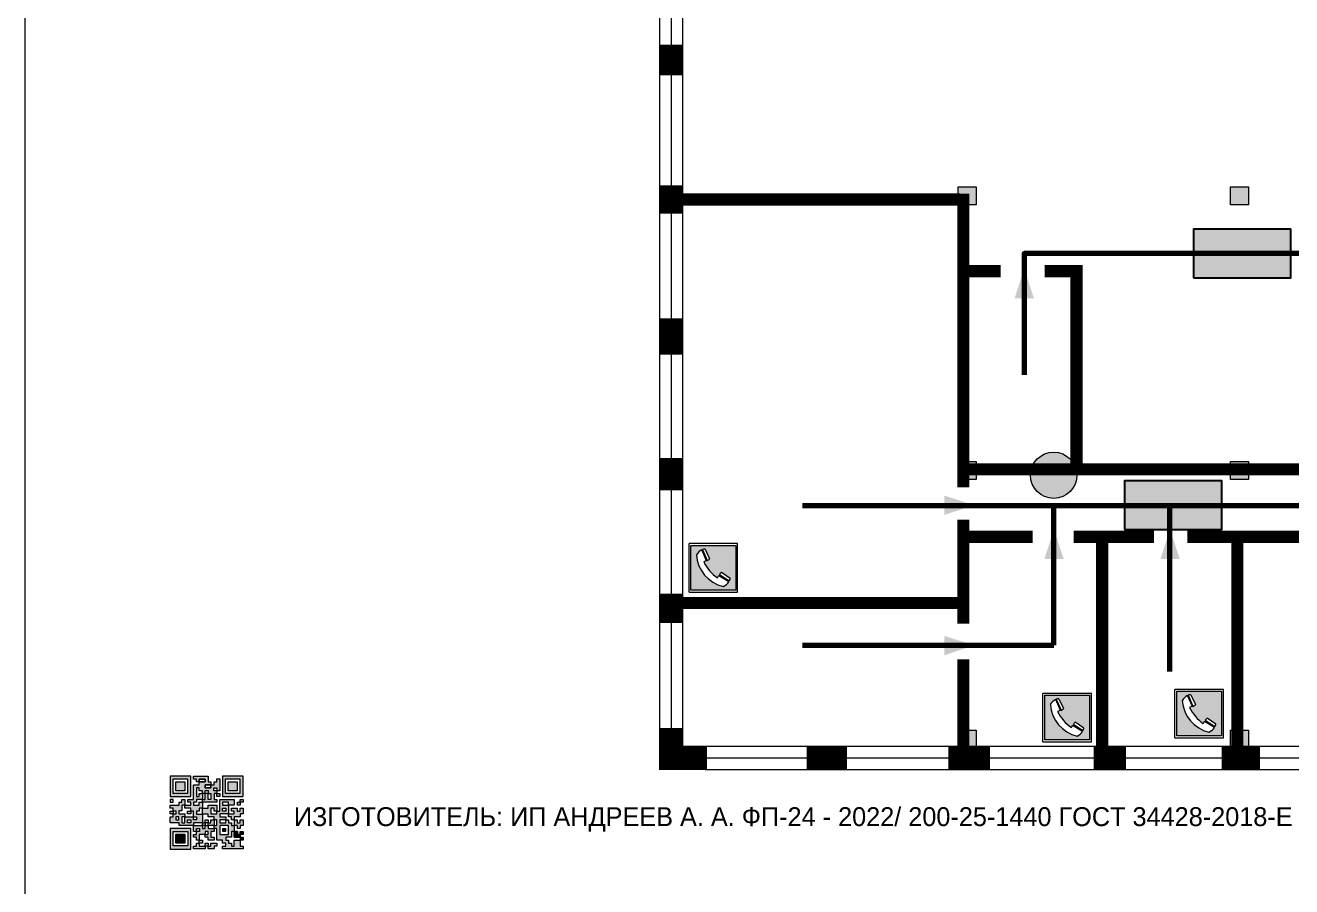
# Model space of a CAD drawing. Header units: millimetres. Extents: x 13810 to 67229, y 12374 to 21950.
# Drawn here: x 21121.1 to 21308.9, y 15343 to 15470.7 of the extents above; entities that cross this region are included whole.
import ezdxf

# ---------------------------------------------------------------- set-up
doc = ezdxf.new("R2010")
doc.units = ezdxf.units.MM
doc.layers.add('План_Штампы', color=7, linetype='Continuous')
doc.styles.add('обычный', font='arial.ttf')

# ---------------------------------------------------------------- blocks, each defined once
blk = doc.blocks.new('QR')
at = {"lineweight": 0}
h = blk.add_hatch(color=256, dxfattribs=at)
h.dxf.hatch_style = 1
h.paths.add_polyline_path([(9241.16, 2687.38), (9242.01, 2687.38), (9242.01, 2687.83), (9241.59, 2687.83), (9241.59, 2688.68), (9239.45, 2688.68), (9239.45, 2688.25), (9239.86, 2688.25), (9239.86, 2687.83), (9240.29, 2687.83), (9240.29, 2688.25), (9241.16, 2688.25), (9241.16, 2687.83), (9240.29, 2687.83), (9240.29, 2687.38), (9239.45, 2687.38), (9239.45, 2685.22), (9238.57, 2685.22), (9238.57, 2684.8), (9239.02, 2684.8), (9239.02, 2684.37), (9238.13, 2684.37), (9238.13, 2683.92), (9239.02, 2683.92), (9239.02, 2683.5), (9239.44, 2683.5), (9239.44, 2682.64), (9239.87, 2682.64), (9239.87, 2682.18), (9239.44, 2682.18), (9239.44, 2682.64), (9238.13, 2682.64), (9238.13, 2681.76), (9237.71, 2681.76), (9237.71, 2682.64), (9238.13, 2682.64), (9238.13, 2683.07), (9237.27, 2683.07), (9237.27, 2683.51), (9237.71, 2683.51), (9237.71, 2684.37), (9238.13, 2684.37), (9238.13, 2685.22), (9237.71, 2685.22), (9237.71, 2684.8), (9237.28, 2684.8), (9237.28, 2684.38), (9235.98, 2684.38), (9235.98, 2683.92), (9236.4, 2683.92), (9236.4, 2683.49), (9236.84, 2683.49), (9236.84, 2683.07), (9236.4, 2683.07), (9236.4, 2682.64), (9235.98, 2682.64), (9235.98, 2681.76), (9237.29, 2681.76), (9237.29, 2681.33), (9239.43, 2681.33), (9239.43, 2681.76), (9240.74, 2681.76), (9240.74, 2683.05), (9239.87, 2683.05), (9239.87, 2683.5), (9240.29, 2683.5), (9240.29, 2683.91), (9240.74, 2683.91), (9240.74, 2684.81), (9240.29, 2684.81), (9240.29, 2684.79), (9240.29, 2684.37), (9239.45, 2684.37), (9239.45, 2684.8), (9239.87, 2684.8), (9239.87, 2685.21), (9240.74, 2685.21), (9240.74, 2686.1), (9240.29, 2686.1), (9240.29, 2685.64), (9239.86, 2685.64), (9239.86, 2686.95), (9240.29, 2686.95), (9240.29, 2686.52), (9240.74, 2686.52), (9240.74, 2686.1), (9241.16, 2686.1), (9241.16, 2686.53), (9241.59, 2686.53), (9241.59, 2686.1), (9242.02, 2686.1), (9242.02, 2685.21), (9241.59, 2685.21), (9241.59, 2686.1), (9241.16, 2686.1), (9241.16, 2685.21), (9240.74, 2685.21), (9240.74, 2684.81), (9242.89, 2684.81), (9242.89, 2685.22), (9242.47, 2685.22), (9242.47, 2686.11), (9242.89, 2686.11), (9242.89, 2686.52), (9242.46, 2686.52), (9242.46, 2686.95), (9242.89, 2686.95), (9242.89, 2686.52), (9243.32, 2686.52), (9243.32, 2688.26), (9242.9, 2688.26), (9242.9, 2687.83), (9242.47, 2687.83), (9242.47, 2687.38), (9242.01, 2687.38), (9242.01, 2686.94), (9241.16, 2686.94)])
h.paths.add_polyline_path([(9239.02, 2682.18), (9239.02, 2681.76), (9238.54, 2681.76), (9238.54, 2682.18)], flags=16)
h.paths.add_polyline_path([(9237.27, 2682.65), (9237.27, 2682.19), (9236.83, 2682.19), (9236.83, 2682.65)], flags=16)
h = blk.add_hatch(color=256, dxfattribs=at)
h.dxf.hatch_style = 1
h.paths.add_polyline_path([(9238.15, 2687.83), (9236.83, 2687.83), (9236.83, 2686.52), (9238.15, 2686.52)], flags=0)
h.paths.add_polyline_path([(9239.01, 2685.65), (9239.01, 2688.68), (9235.98, 2688.68), (9235.98, 2685.65)])
h.paths.add_polyline_path([(9236.41, 2686.1), (9236.41, 2688.26), (9238.56, 2688.26), (9238.56, 2686.1)], flags=16)
h.paths.add_polyline_path([(9236.83, 2686.52), (9236.83, 2687.83), (9238.15, 2687.83), (9238.15, 2686.52)], flags=0)
h = blk.add_hatch(color=256, dxfattribs=at)
h.dxf.hatch_style = 1
h.paths.add_polyline_path([(9238.15, 2686.52), (9238.15, 2687.83), (9236.83, 2687.83), (9236.83, 2686.52)])
h.paths.add_polyline_path([(9245.91, 2686.52), (9245.91, 2687.83), (9244.59, 2687.83), (9244.59, 2686.52)], flags=0)
h.paths.add_polyline_path([(9246.77, 2685.65), (9246.77, 2688.68), (9243.74, 2688.68), (9243.74, 2685.65)])
h.paths.add_polyline_path([(9244.17, 2686.1), (9244.17, 2688.26), (9246.32, 2688.26), (9246.32, 2686.1)], flags=16)
h.paths.add_polyline_path([(9244.59, 2686.52), (9244.59, 2687.83), (9245.91, 2687.83), (9245.91, 2686.52)], flags=0)
h = blk.add_hatch(color=256, dxfattribs=at)
h.dxf.hatch_style = 1
h.paths.add_polyline_path([(9240.75, 2681.76), (9240.75, 2681.35), (9241.17, 2681.35), (9241.17, 2681.76)])
h.paths.add_polyline_path([(9241.6, 2682.18), (9241.17, 2682.18), (9241.17, 2681.76), (9241.6, 2681.76)])
h.paths.add_polyline_path([(9242.47, 2681.34), (9242.47, 2682.19), (9242.02, 2682.19), (9242.02, 2681.76), (9241.6, 2681.76), (9241.6, 2681.34)])
h.paths.add_polyline_path([(9239.87, 2678.3), (9239.44, 2678.3), (9239.44, 2677.89), (9241.17, 2677.89), (9241.17, 2678.3), (9240.28, 2678.3), (9240.28, 2678.73), (9239.87, 2678.73)])
h.paths.add_polyline_path([(9240.75, 2678.73), (9240.75, 2679.19), (9240.28, 2679.19), (9240.28, 2678.73)])
h.paths.add_polyline_path([(9241.6, 2678.73), (9241.17, 2678.73), (9241.17, 2678.3), (9241.6, 2678.3)])
h.paths.add_polyline_path([(9242.02, 2678.3), (9241.6, 2678.3), (9241.6, 2677.89), (9242.48, 2677.89), (9242.48, 2678.31), (9242.9, 2678.31), (9242.9, 2678.73), (9242.02, 2678.73)])
h.paths.add_polyline_path([(9246.36, 2684.37), (9246.36, 2684.79), (9245.93, 2684.79), (9245.93, 2684.37)])
h.paths.add_polyline_path([(9246.78, 2685.2), (9246.36, 2685.2), (9246.36, 2684.79), (9246.78, 2684.79)])
h.paths.add_polyline_path([(9245.91, 2687.83), (9244.59, 2687.83), (9244.59, 2686.52), (9245.91, 2686.52)])
h = blk.add_hatch(color=256, dxfattribs=at)
h.dxf.hatch_style = 1
h.paths.add_polyline_path([(9243.32, 2686.11), (9242.89, 2686.11), (9242.89, 2685.64), (9243.32, 2685.64)])
h.paths.add_polyline_path([(9239.02, 2683.07), (9239.02, 2683.5), (9238.56, 2683.5), (9238.56, 2683.07)])
h.paths.add_polyline_path([(9236.4, 2684.8), (9236.4, 2685.22), (9235.98, 2685.22), (9235.98, 2684.8)])
h.paths.add_polyline_path([(9236.4, 2683.07), (9236.4, 2683.49), (9235.98, 2683.49), (9235.98, 2683.07)])
h = blk.add_hatch(color=256, dxfattribs=at)
h.dxf.hatch_style = 1
h.paths.add_polyline_path([(9243.32, 2682.64), (9243.32, 2683.07), (9244.62, 2683.07), (9244.62, 2684.37), (9243.74, 2684.37), (9243.74, 2684.8), (9244.62, 2684.8), (9244.62, 2684.37), (9245.48, 2684.37), (9245.48, 2685.22), (9243.32, 2685.22), (9243.32, 2683.5), (9242.89, 2683.5), (9242.89, 2683.06), (9242.01, 2683.06), (9242.01, 2683.91), (9242.47, 2683.91), (9242.47, 2683.5), (9242.89, 2683.5), (9242.89, 2684.38), (9241.59, 2684.38), (9241.59, 2683.91), (9240.74, 2683.91), (9240.74, 2683.05), (9241.59, 2683.05), (9241.59, 2682.64), (9242.47, 2682.64), (9242.47, 2682.19), (9242.91, 2682.19), (9242.91, 2681.34), (9242.48, 2681.34), (9242.48, 2680.91), (9242.91, 2680.91), (9242.91, 2679.17), (9243.75, 2679.17), (9243.75, 2678.73), (9244.2, 2678.73), (9244.2, 2678.3), (9243.75, 2678.3), (9243.75, 2677.88), (9246.78, 2677.88), (9246.78, 2678.3), (9246.35, 2678.3), (9246.35, 2679.19), (9245.48, 2679.19), (9245.48, 2678.31), (9245.05, 2678.31), (9245.05, 2678.73), (9244.62, 2678.73), (9244.62, 2679.19), (9244.2, 2679.19), (9244.2, 2679.61), (9245.05, 2679.61), (9245.05, 2680.46), (9245.48, 2680.46), (9245.48, 2681.34), (9245.04, 2681.34), (9245.04, 2681.76), (9244.63, 2681.76), (9244.63, 2682.19), (9244.21, 2682.19), (9244.21, 2681.76), (9243.32, 2681.76), (9243.32, 2682.19), (9244.21, 2682.19), (9244.21, 2682.64)])
h.paths.add_polyline_path([(9243.75, 2683.49), (9243.75, 2683.92), (9244.21, 2683.92), (9244.21, 2683.49)], flags=16)
h.paths.add_polyline_path([(9243.32, 2681.34), (9244.63, 2681.34), (9244.63, 2680.04), (9243.32, 2680.04)], flags=16)
h.paths.add_polyline_path([(9243.76, 2680.89), (9244.18, 2680.89), (9244.18, 2680.48), (9243.76, 2680.48)], flags=0)
h = blk.add_hatch(color=256, dxfattribs=at)
h.dxf.hatch_style = 1
h.paths.add_polyline_path([(9246.36, 2683.07), (9246.78, 2683.07), (9246.78, 2683.92), (9246.36, 2683.92), (9246.36, 2683.49), (9245.92, 2683.49), (9245.92, 2683.92), (9245.06, 2683.92), (9245.06, 2683.49), (9245.48, 2683.49), (9245.48, 2683.07), (9244.62, 2683.07), (9244.62, 2682.65), (9245.05, 2682.65), (9245.05, 2682.18), (9245.48, 2682.18), (9245.48, 2682.65), (9246.36, 2682.65)])
h.paths.add_polyline_path([(9246.78, 2682.18), (9246.36, 2682.18), (9246.36, 2681.75), (9245.92, 2681.75), (9245.92, 2682.18), (9245.48, 2682.18), (9245.48, 2681.34), (9245.48, 2681.34), (9245.94, 2681.34), (9245.94, 2680.91), (9246.36, 2680.91), (9246.36, 2681.34), (9246.78, 2681.34)])
h = blk.add_hatch(color=256, dxfattribs=at)
h.dxf.hatch_style = 1
h.paths.add_polyline_path([(9242.02, 2680.46), (9242.48, 2680.46), (9242.48, 2680.91), (9241.58, 2680.91), (9241.58, 2681.35), (9241.17, 2681.35), (9241.17, 2680.91), (9240.75, 2680.91), (9240.75, 2681.33), (9239.43, 2681.33), (9239.43, 2680.46), (9239.86, 2680.46), (9239.86, 2680.92), (9240.3, 2680.92), (9240.3, 2680.46), (9239.86, 2680.46), (9239.86, 2680.04), (9239.44, 2680.04), (9239.44, 2679.62), (9239.86, 2679.62), (9239.86, 2679.19), (9240.29, 2679.19), (9240.29, 2680.03), (9241.18, 2680.03), (9241.18, 2680.47), (9241.6, 2680.47), (9241.6, 2680.03), (9241.18, 2680.03), (9241.18, 2679.61), (9241.6, 2679.61), (9241.6, 2679.19), (9242.47, 2679.19), (9242.47, 2679.6), (9242.02, 2679.6)])
h = blk.add_hatch(color=256, dxfattribs=at)
h.dxf.hatch_style = 1
h.paths.add_polyline_path([(9235.98, 2680.9), (9235.98, 2677.86), (9239.02, 2677.86), (9239.02, 2680.9)])
h.paths.add_polyline_path([(9238.57, 2680.48), (9238.57, 2678.32), (9236.41, 2678.32), (9236.41, 2680.48)], flags=16)
h.paths.add_polyline_path([(9238.15, 2680.05), (9238.15, 2678.74), (9236.83, 2678.74), (9236.83, 2680.05)], flags=0)
h = blk.add_hatch(color=256, dxfattribs=at)
h.dxf.hatch_style = 1
h.paths.add_polyline_path([(9238.15, 2680.05), (9236.83, 2680.05), (9236.83, 2678.74), (9238.15, 2678.74)])
h = blk.add_hatch(color=256, dxfattribs=at)
h.dxf.hatch_style = 1
h.paths.add_polyline_path([(9244.18, 2680.48), (9244.18, 2680.89), (9243.76, 2680.89), (9243.76, 2680.48)])
h = blk.add_hatch(color=256, dxfattribs=at)
h.dxf.hatch_style = 1
h.paths.add_polyline_path([(9245.93, 2680.04), (9245.93, 2680.46), (9245.48, 2680.46), (9245.48, 2679.62), (9246.35, 2679.62), (9246.35, 2680.04)])
h.paths.add_polyline_path([(9246.78, 2680.04), (9246.78, 2680.46), (9246.35, 2680.46), (9246.35, 2680.04)])
h.paths.add_polyline_path([(9246.78, 2679.18), (9246.78, 2679.62), (9246.35, 2679.62), (9246.35, 2679.18)])
for points in [[(9237.71, 2685.22), (9238.13, 2685.22), (9238.13, 2684.37), (9237.71, 2684.37), (9237.71, 2683.51), (9237.27, 2683.51), (9237.27, 2683.07), (9238.13, 2683.07), (9238.13, 2682.64), (9237.71, 2682.64), (9237.71, 2681.76), (9238.13, 2681.76), (9238.13, 2682.64), (9239.44, 2682.64), (9239.44, 2683.5), (9239.02, 2683.5), (9239.02, 2683.07), (9238.56, 2683.07), (9238.56, 2683.5), (9239.02, 2683.5), (9239.02, 2683.92), (9238.13, 2683.92), (9238.13, 2684.37), (9239.02, 2684.37), (9239.02, 2684.8), (9238.57, 2684.8), (9238.57, 2685.22), (9239.45, 2685.22), (9239.45, 2687.38), (9240.29, 2687.38), (9240.29, 2687.83), (9239.86, 2687.83), (9239.86, 2688.25), (9239.45, 2688.25), (9239.45, 2688.68), (9241.59, 2688.68), (9241.59, 2687.83), (9242.01, 2687.83), (9242.01, 2687.38), (9242.47, 2687.38), (9242.47, 2687.83), (9242.9, 2687.83), (9242.9, 2688.26), (9243.32, 2688.26), (9243.32, 2686.52), (9242.89, 2686.52), (9242.89, 2686.11), (9243.32, 2686.11), (9243.32, 2685.64), (9242.89, 2685.64), (9242.89, 2686.11), (9242.47, 2686.11), (9242.47, 2685.22), (9242.89, 2685.22), (9242.89, 2684.81), (9240.74, 2684.81), (9240.74, 2683.91), (9241.59, 2683.91), (9241.59, 2684.38), (9242.89, 2684.38), (9242.89, 2683.5), (9242.47, 2683.5), (9242.47, 2683.91), (9242.01, 2683.91), (9242.01, 2683.06), (9242.89, 2683.06), (9242.89, 2683.5), (9243.32, 2683.5), (9243.32, 2685.22), (9245.48, 2685.22), (9245.48, 2684.37), (9244.62, 2684.37), (9244.62, 2683.07), (9245.48, 2683.07), (9245.48, 2683.49), (9245.06, 2683.49), (9245.06, 2683.92), (9245.92, 2683.92), (9245.92, 2683.49), (9246.36, 2683.49), (9246.36, 2683.92), (9246.78, 2683.92), (9246.78, 2683.07), (9246.36, 2683.07), (9246.36, 2682.65), (9245.48, 2682.65), (9245.48, 2682.18), (9245.92, 2682.18), (9245.92, 2681.75), (9246.36, 2681.75), (9246.36, 2682.18), (9246.78, 2682.18), (9246.78, 2681.34), (9246.36, 2681.34), (9246.36, 2680.91), (9245.94, 2680.91), (9245.94, 2681.34), (9245.48, 2681.34), (9245.48, 2680.46), (9245.93, 2680.46), (9245.93, 2680.04), (9246.35, 2680.04), (9246.35, 2680.46), (9246.78, 2680.46), (9246.78, 2680.04), (9246.78, 2680.04), (9246.35, 2680.04), (9246.35, 2679.62), (9246.78, 2679.62), (9246.78, 2679.18), (9246.35, 2679.18), (9246.35, 2678.3), (9246.78, 2678.3), (9246.78, 2677.88), (9243.75, 2677.88), (9243.75, 2678.3), (9244.2, 2678.3), (9244.2, 2678.73), (9243.75, 2678.73), (9243.75, 2679.17), (9242.91, 2679.17), (9242.91, 2680.91), (9242.48, 2680.91), (9242.48, 2680.46), (9242.02, 2680.46), (9242.02, 2679.6), (9242.47, 2679.6), (9242.47, 2679.19), (9241.6, 2679.19), (9241.6, 2679.61), (9241.18, 2679.61), (9241.18, 2680.03), (9240.29, 2680.03), (9240.29, 2679.19), (9240.75, 2679.19), (9240.75, 2678.73), (9240.28, 2678.73), (9240.28, 2678.3), (9241.17, 2678.3), (9241.17, 2678.73), (9241.6, 2678.73), (9241.6, 2678.3), (9242.02, 2678.3), (9242.02, 2678.73), (9242.9, 2678.73), (9242.9, 2678.31), (9242.48, 2678.31), (9242.48, 2677.89), (9241.6, 2677.89), (9241.6, 2678.3), (9241.17, 2678.3), (9241.17, 2677.89), (9239.44, 2677.89), (9239.44, 2678.3), (9239.87, 2678.3), (9239.87, 2678.73), (9240.28, 2678.73), (9240.28, 2679.19), (9240.29, 2679.19), (9239.86, 2679.19), (9239.86, 2679.62), (9239.44, 2679.62), (9239.44, 2680.04), (9239.86, 2680.04), (9239.86, 2680.46), (9239.43, 2680.46), (9239.43, 2681.33), (9237.29, 2681.33), (9237.29, 2681.76), (9235.98, 2681.76), (9235.98, 2682.64), (9236.4, 2682.64), (9236.4, 2683.07), (9235.98, 2683.07), (9235.98, 2683.49), (9236.4, 2683.49), (9236.4, 2683.92), (9235.98, 2683.92), (9235.98, 2684.38), (9237.28, 2684.38), (9237.28, 2684.8), (9237.71, 2684.8), (9237.71, 2685.22), (9237.92, 2685.22)], [(9240.74, 2686.1), (9240.74, 2686.52), (9240.29, 2686.52), (9240.29, 2686.95), (9239.86, 2686.95), (9239.86, 2685.64), (9240.29, 2685.64), (9240.29, 2686.1), (9240.74, 2686.1), (9240.74, 2686.52)], [(9240.74, 2685.21), (9239.87, 2685.21), (9239.87, 2684.8), (9239.45, 2684.8), (9239.45, 2684.37), (9240.29, 2684.37), (9240.29, 2684.79), (9240.29, 2684.81), (9240.74, 2684.81), (9240.74, 2685.21), (9239.87, 2685.21)], [(9240.74, 2683.05), (9240.74, 2681.76), (9239.43, 2681.76), (9239.43, 2681.33), (9240.75, 2681.33), (9240.75, 2681.35), (9240.75, 2680.91), (9241.17, 2680.91), (9241.17, 2681.35), (9241.58, 2681.35), (9241.58, 2680.91), (9242.48, 2680.91), (9242.48, 2681.34), (9242.91, 2681.34), (9242.91, 2682.19), (9242.47, 2682.19), (9242.47, 2682.64), (9241.59, 2682.64), (9241.59, 2683.05), (9240.74, 2683.05)], [(9240.74, 2683.91), (9240.29, 2683.91), (9240.29, 2683.5), (9239.87, 2683.5), (9239.87, 2683.05), (9240.74, 2683.05), (9240.74, 2683.91)], [(9244.62, 2683.07), (9243.32, 2683.07), (9243.32, 2682.64), (9244.21, 2682.64), (9244.21, 2682.19), (9243.32, 2682.19), (9243.32, 2681.76), (9244.21, 2681.76), (9244.21, 2682.19), (9244.63, 2682.19), (9244.63, 2681.76), (9245.04, 2681.76), (9245.04, 2681.34), (9245.48, 2681.34)], [(9244.62, 2684.37), (9244.62, 2684.8), (9243.74, 2684.8), (9243.74, 2684.37), (9244.62, 2684.37)], [(9245.48, 2682.18), (9245.05, 2682.18), (9245.05, 2682.65), (9244.62, 2682.65), (9244.62, 2683.07)], [(9241.6, 2681.76), (9242.02, 2681.76), (9242.02, 2682.19), (9242.47, 2682.19), (9242.47, 2681.34), (9241.6, 2681.34), (9241.6, 2681.76)], [(9245.48, 2682.18), (9245.48, 2681.34)], [(9239.86, 2680.46), (9239.86, 2680.92), (9240.3, 2680.92), (9240.3, 2680.46), (9239.86, 2680.46)], [(9245.48, 2680.46), (9245.05, 2680.46), (9245.05, 2679.61), (9244.2, 2679.61), (9244.2, 2679.19), (9244.62, 2679.19), (9244.62, 2678.73), (9245.05, 2678.73), (9245.05, 2678.31), (9245.48, 2678.31), (9245.48, 2679.19), (9246.35, 2679.19), (9246.35, 2679.07)], [(9246.35, 2679.62), (9245.48, 2679.62), (9245.48, 2680.46)], [(9245.48, 2680.46), (9245.48, 2679.62), (9246.35, 2679.62), (9246.35, 2680.04), (9245.93, 2680.04), (9245.93, 2680.46), (9245.48, 2680.46), (9245.48, 2679.62)], [(9246.35, 2679.62), (9246.35, 2679.18)]]:
    blk.add_lwpolyline(points, dxfattribs=at)
for points in [[(9235.98, 2685.65), (9239.01, 2685.65), (9239.01, 2688.68), (9235.98, 2688.68)], [(9243.74, 2685.65), (9246.77, 2685.65), (9246.77, 2688.68), (9243.74, 2688.68)], [(9236.41, 2688.26), (9238.56, 2688.26), (9238.56, 2686.1), (9236.41, 2686.1)], [(9236.83, 2687.83), (9238.15, 2687.83), (9238.15, 2686.52), (9236.83, 2686.52)], [(9240.29, 2687.83), (9241.16, 2687.83), (9241.16, 2688.25), (9240.29, 2688.25)], [(9240.29, 2688.25), (9241.16, 2688.25), (9241.16, 2687.83), (9240.29, 2687.83)], [(9242.01, 2687.38), (9241.16, 2687.38), (9241.16, 2686.94), (9242.01, 2686.94)], [(9241.16, 2687.38), (9242.01, 2687.38), (9242.01, 2686.94), (9241.16, 2686.94)], [(9242.89, 2686.52), (9242.46, 2686.52), (9242.46, 2686.95), (9242.89, 2686.95)], [(9244.17, 2688.26), (9246.32, 2688.26), (9246.32, 2686.1), (9244.17, 2686.1)], [(9244.59, 2687.83), (9245.91, 2687.83), (9245.91, 2686.52), (9244.59, 2686.52)], [(9235.98, 2684.8), (9236.4, 2684.8), (9236.4, 2685.22), (9235.98, 2685.22)], [(9241.16, 2686.1), (9240.74, 2686.1), (9240.74, 2685.21), (9241.16, 2685.21)], [(9241.16, 2686.53), (9241.59, 2686.53), (9241.59, 2686.1), (9241.16, 2686.1)], [(9241.59, 2686.1), (9242.02, 2686.1), (9242.02, 2685.21), (9241.59, 2685.21)], [(9246.36, 2685.2), (9246.78, 2685.2), (9246.78, 2684.79), (9246.36, 2684.79)], [(9236.4, 2683.07), (9236.84, 2683.07), (9236.84, 2683.49), (9236.4, 2683.49)], [(9243.75, 2683.92), (9244.21, 2683.92), (9244.21, 2683.49), (9243.75, 2683.49)], [(9245.93, 2684.79), (9246.36, 2684.79), (9246.36, 2684.37), (9245.93, 2684.37)], [(9236.83, 2682.19), (9237.27, 2682.19), (9237.27, 2682.65), (9236.83, 2682.65)], [(9238.54, 2682.18), (9239.02, 2682.18), (9239.02, 2681.76), (9238.54, 2681.76)], [(9239.44, 2682.64), (9239.87, 2682.64), (9239.87, 2682.18), (9239.44, 2682.18)], [(9240.75, 2681.76), (9241.17, 2681.76), (9241.17, 2681.35), (9240.75, 2681.35)], [(9241.17, 2682.18), (9241.6, 2682.18), (9241.6, 2681.76), (9241.17, 2681.76)], [(9243.32, 2680.04), (9244.63, 2680.04), (9244.63, 2681.34), (9243.32, 2681.34)], [(9235.98, 2677.86), (9239.02, 2677.86), (9239.02, 2680.9), (9235.98, 2680.9)], [(9236.41, 2680.48), (9238.57, 2680.48), (9238.57, 2678.32), (9236.41, 2678.32)], [(9236.83, 2680.05), (9238.15, 2680.05), (9238.15, 2678.74), (9236.83, 2678.74)], [(9241.18, 2680.03), (9241.6, 2680.03), (9241.6, 2680.47), (9241.18, 2680.47)], [(9243.76, 2680.89), (9244.18, 2680.89), (9244.18, 2680.48), (9243.76, 2680.48)]]:
    blk.add_lwpolyline(points, close=True, dxfattribs=at)
blk = doc.blocks.new('A$C32E8229D')
at = {"true_color": 0xffffff}
blk.add_hatch(color=7, dxfattribs=at).paths.add_polyline_path([(0, 0), (0, -8), (16, -8), (16, 0)])
h = blk.add_hatch(color=126)
h.paths.add_polyline_path([(0.2, -0.2), (15.8, -0.2), (15.8, -7.8), (0.2, -7.8)])
h.paths.add_polyline_path([(13.49, -2.05), (12.08, -2.05), (11.37, -2.63, 0.162397), (11.29, -2.84), (11.29, -3.63), (10.35, -3.63), (10.35, -4.05), (11.68, -4.05), (11.68, -3.48), (12.26, -4.28), (11.29, -5.1), (11.29, -6.78), (11.85, -6.78), (11.85, -5.44), (12.8, -4.64), (12.8, -5.94), (14.46, -5.94), (14.46, -5.39), (13.45, -5.39), (13.45, -3.97), (12.46, -2.59), (13.15, -2.59), (13.69, -3.34), (14.18, -3)], flags=16)
h.paths.add_polyline_path([(10.74, -1.82, 1), (11.8, -1.82, 1)], flags=16)
h.paths.add_polyline_path([(9.39, -3.59), (5.99, -3.59), (6.56, -3.03), (5.91, -3.03), (5.1, -3.83), (5.91, -4.64), (6.56, -4.64), (5.99, -4.09), (9.39, -4.09)], flags=16)
h.paths.add_polyline_path([(4.29, -1.08), (1.72, -1.08), (1.72, -6.6), (4.29, -6.6)], flags=16)
at = {"color": 126}
blk.add_lwpolyline([(16, -8), (0, -8), (0, 0), (16, 0)], close=True, dxfattribs=at)
blk = doc.blocks.new('A$C456E1F9C')
at = {"lineweight": 5}
h = blk.add_hatch(color=242, dxfattribs=at)
h.paths.add_polyline_path([(0.51, -1.47), (0.51, -13.26), (12.29, -13.26), (12.29, -1.47)])
h.paths.add_polyline_path([(5.42, -4.95, -0.254479), (4.78, -5.4), (3.52, -2.53, -0.209735), (4.23, -2.4)], flags=16)
h.paths.add_polyline_path([(8.53, -8.6), (10.87, -10.17), (10.54, -10.76), (8.03, -9.13, -0.192251)], flags=16)
h.paths.add_polyline_path([(4.61, -5.49, 0.005518), (3.87, -5.72, 0.128647), (7.49, -10.01, 0.00809), (7.83, -9.33), (10.47, -10.97, -0.16736), (8.99, -12.25, -0.327862), (1.95, -3.95, -0.166952), (3.36, -2.62)], flags=16)
at = {"color": 242, "lineweight": 5}
for p, q in [((0, -13.77), (0, -0.97)), ((12.8, -0.97), (0, -0.97)), ((4.61, -5.49), (3.36, -2.62)), ((3.52, -2.53), (4.78, -5.4)), ((4.23, -2.4), (5.42, -4.95)), ((12.8, -13.77), (12.8, -0.97)), ((7.83, -9.33), (10.47, -10.97)), ((8.03, -9.13), (10.54, -10.76)), ((10.81, -10.12), (8.53, -8.6)), ((10.54, -10.76), (10.8, -10.3)), ((10.8, -10.3), (10.81, -10.12)), ((0, -13.77), (12.8, -13.77))]:
    blk.add_line(p, q, dxfattribs=at)
blk.add_lwpolyline([(0.51, -1.47), (12.29, -1.47), (12.29, -13.26), (0.51, -13.26)], close=True, dxfattribs=at)
for centre, radius, start, end in [((4.59, -5.34), 2.99, 114.2845, 152.1974), ((4.02, -3.27), 0.891, 76.3284, 123.7092), ((11.12, -3.31), 9.19, 183.9915, 256.6009), ((14.98, -39.1), 35.17, 107.1487, 108.4135), ((13.86, -0.94), 11.08, 205.5536, 234.8762), ((4.68, -4.59), 0.824, 276.9621, 334.0723), ((-13.31, 0.8), 23.44, 332.5487, 334.4027), ((8.94, -9.5), 0.989, 114.4092, 157.9388), ((7.87, -9.46), 3, 291.9291, 329.9329)]:
    blk.add_arc(centre, radius, start, end, dxfattribs=at)
blk = doc.blocks.new('A$C7B8C2D5B')
at = {"lineweight": 0}
h = blk.add_hatch(color=5, dxfattribs=at)
h.dxf.hatch_style = 1
h.paths.add_polyline_path([(1.397, -3.024, 1), (-2.112, -3.024, 1)])
at = {"color": 5, "lineweight": 0}
blk.add_circle((-0.358, -3.024), 1.755, dxfattribs=at)

msp = doc.modelspace()

# ---------------------------------------------------------------- hatches: boundary and pattern name
at = {"lineweight": 0}
h = msp.add_hatch(color=256, dxfattribs=at)
h.dxf.hatch_style = 1
h.paths.add_polyline_path([(21262.06, 15444.13), (21262.06, 15446.8), (21259.39, 15446.8), (21259.39, 15444.13)])
h = msp.add_hatch(color=256, dxfattribs=at)
h.dxf.hatch_style = 1
h.paths.add_polyline_path([(21302.45, 15444.13), (21302.45, 15446.8), (21299.79, 15446.8), (21299.79, 15444.13)])
h = msp.add_hatch(color=256, dxfattribs=at)
h.dxf.hatch_style = 1
h.paths.add_polyline_path([(21262.06, 15403.36), (21262.06, 15406.03), (21259.39, 15406.03), (21259.39, 15403.36)])
h = msp.add_hatch(color=256, dxfattribs=at)
h.dxf.hatch_style = 1
h.paths.add_polyline_path([(21302.45, 15403.36), (21302.45, 15406.03), (21299.79, 15406.03), (21299.79, 15403.36)])
h = msp.add_hatch(color=256, dxfattribs=at)
h.dxf.hatch_style = 1
h.paths.add_polyline_path([(21262.06, 15363.52), (21262.06, 15366.19), (21259.39, 15366.19), (21259.39, 15363.52)])
h = msp.add_hatch(color=256, dxfattribs=at)
h.dxf.hatch_style = 1
h.paths.add_polyline_path([(21302.45, 15363.52), (21302.45, 15366.19), (21299.79, 15366.19), (21299.79, 15363.52)])

# ---------------------------------------------------------------- linework, layer by layer
at = {"color": 126, "lineweight": 0, "true_color": 0x008754}
msp.add_lwpolyline([(21121.1, 15732.36), (21721.1, 15732.36), (21721.1, 15337.36), (21121.1, 15337.36)], close=True, dxfattribs=at)
at = {"lineweight": 0}
for points in [[(21216.87, 15587.5), (21216.87, 15362.01)], [(21218.56, 15588.43), (21218.56, 15362.1)], [(21215.14, 15587.02), (21215.14, 15362.24)], [(21221.93, 15363.81), (21431.71, 15363.81)], [(21221.9, 15360.33), (21431.68, 15360.33)], [(21222.18, 15362.09), (21431.96, 15362.09)]]:
    msp.add_lwpolyline(points, dxfattribs=at)
at = {"lineweight": 0, "const_width": 3.6}
for points in [[(21216.87, 15463.31), (21216.87, 15467.89)], [(21216.87, 15442.8), (21216.87, 15446.98)], [(21216.87, 15421.89), (21216.87, 15427.26)], [(21216.87, 15401.77), (21216.87, 15406.55)], [(21216.87, 15382.05), (21216.87, 15386.43)], [(21222.18, 15362.09), (21216.87, 15362.09), (21216.87, 15366.52)], [(21242.95, 15362.09), (21236.96, 15362.09)], [(21264.12, 15362.09), (21257.93, 15362.09)], [(21284.29, 15362.09), (21279.49, 15362.09)], [(21304.18, 15362.09), (21298.47, 15362.09)]]:
    msp.add_lwpolyline(points, dxfattribs=at)
at = {"lineweight": 100, "const_width": 1.8}
for points in [[(21401.45, 15407.39), (21401.45, 15404.88), (21260.18, 15404.88), (21260.18, 15402.18), (21260.18, 15445.77)], [(21216.87, 15444.91), (21259.67, 15444.91)], [(21265.69, 15434.26), (21260.97, 15434.26)], [(21276.96, 15405.34), (21276.96, 15434.26), (21272.24, 15434.26)], [(21270.46, 15394.86), (21260.18, 15394.86), (21260.18, 15397.42), (21260.18, 15381.98)], [(21288.43, 15394.86), (21276.52, 15394.86)], [(21280.77, 15394.86), (21280.77, 15362.09)], [(21327.39, 15394.86), (21293.4, 15394.86)], [(21300.8, 15394.86), (21300.8, 15362.09)], [(21260.18, 15385.04), (21217.15, 15385.04)], [(21260.18, 15376.67), (21260.18, 15360.59)]]:
    msp.add_lwpolyline(points, dxfattribs=at)
at = {"lineweight": 0}
for points in [[(21262.06, 15446.8), (21262.06, 15444.13), (21259.39, 15444.13), (21259.39, 15446.8)], [(21302.45, 15446.8), (21302.45, 15444.13), (21299.79, 15444.13), (21299.79, 15446.8)], [(21262.06, 15406.03), (21262.06, 15403.36), (21259.39, 15403.36), (21259.39, 15406.03)], [(21302.45, 15406.03), (21302.45, 15403.36), (21299.79, 15403.36), (21299.79, 15406.03)], [(21262.06, 15366.19), (21262.06, 15363.52), (21259.39, 15363.52), (21259.39, 15366.19)], [(21302.45, 15366.19), (21302.45, 15363.52), (21299.79, 15363.52), (21299.79, 15366.19)]]:
    msp.add_lwpolyline(points, close=True, dxfattribs=at)
at = {"color": 126, "lineweight": 100, "true_color": 0x008754}
for points in [[(21393.47, 15436.87), (21269.18, 15436.87), (21269.18, 15418.91)], [(21236.32, 15399.5), (21416.04, 15399.5)], [(21273.6, 15378.77), (21273.6, 15399.5)], [(21290.8, 15374.88), (21290.8, 15399.5)], [(21236.32, 15378.77), (21273.6, 15378.77)]]:
    msp.add_lwpolyline(points, dxfattribs=at)
at = {"layer": 'План_Штампы', "color": 126, "true_color": 0x008754}
for points in [[(21270.65, 15430.22), (21267.78, 15430.23), (21269.2, 15434.64)], [(21257.35, 15398.1), (21257.35, 15400.97), (21261.76, 15399.55)], [(21275.06, 15391.56), (21272.19, 15391.56), (21273.61, 15395.97)], [(21292.27, 15391.56), (21289.4, 15391.56), (21290.81, 15395.97)], [(21257.36, 15377.29), (21257.36, 15380.16), (21261.77, 15378.75)]]:
    msp.add_solid(points, dxfattribs=at)

# ---------------------------------------------------------------- block references
at = {"xscale": 1.959677417948842, "yscale": 1.959677417948842, "zscale": 1.959677417948842, "rotation": 270}
msp.add_blockref('A$C7B8C2D5B', (21279.5, 15403.29), dxfattribs=at)
at = {"xscale": 0.5625, "yscale": 0.5625, "zscale": 0.5625}
for p in [(21219.51, 15394.39), (21271.98, 15372.18), (21291.54, 15372.77)]:
    msp.add_blockref('A$C456E1F9C', p, dxfattribs=at)
at = {"color": 22, "lineweight": 100, "true_color": 0xbb1e10}
msp.add_blockref('QR', (11906.61, 12670.68), dxfattribs=at)
at = {"layer": 'План_Штампы', "color": 126, "true_color": 0x008754, "xscale": -0.9, "yscale": 0.9, "zscale": 0.9}
for p in [(21308.72, 15440.49), (21298.49, 15403.15)]:
    msp.add_blockref('A$C32E8229D', p, dxfattribs=at)

# ---------------------------------------------------------------- texts
at = {"lineweight": 0, "insert": (21234.96, 15352.94), "char_height": 2.8, "width": 191.3484, "attachment_point": 5, "style": 'обычный'}
msp.add_mtext('\\pi-8.4,l8.4,t8.4;{\\fProxima Nova Rg|b0|i0|c204|p2;ИЗГОТОВИТЕЛЬ: ИП АНДРЕЕВ А. А.\\fProxima Nova Rg|b0|i0|c0|p2; \\fProxima Nova Rg|b0|i0|c204|p2;ФП-24 - 2022/ 200-25-1440 ГОСТ 34428-2018-Е\\H1.2266x; }', dxfattribs=at)

doc.saveas('drawing.dxf')
